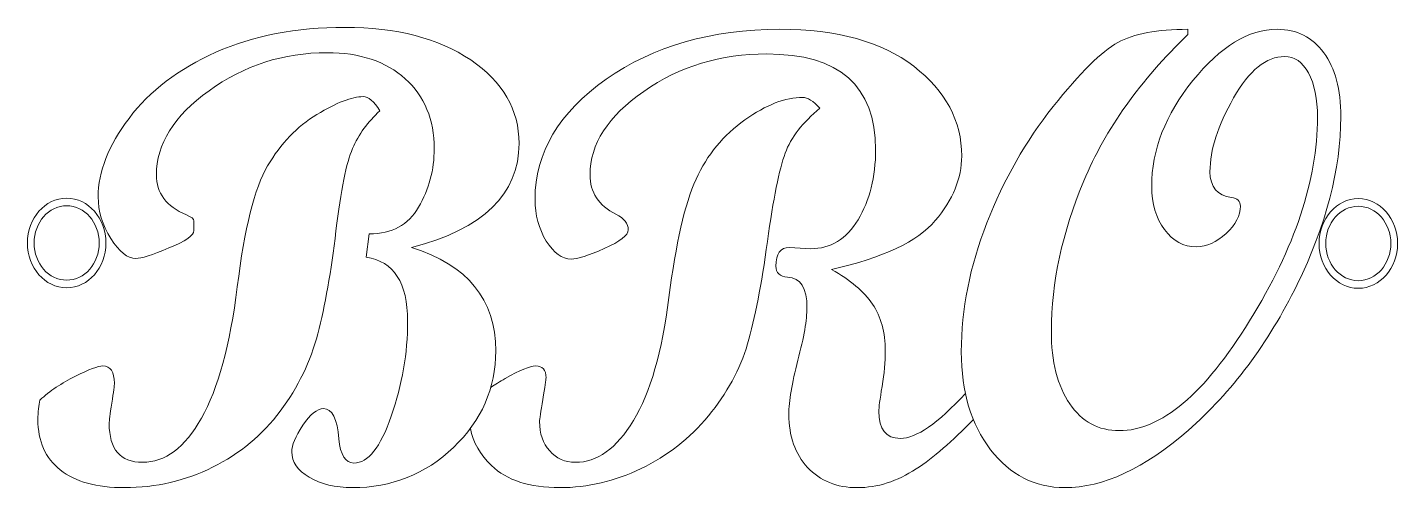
# Model space of a CAD drawing. Header units: millimetres. Extents: x 83 to 222, y 27 to 74.
import ezdxf

# ---------------------------------------------------------------- set-up
doc = ezdxf.new("R2010")
doc.units = ezdxf.units.MM
doc.header["$MEASUREMENT"] = 0
doc.layers.add('Layer 1', color=7, linetype='Continuous')

msp = doc.modelspace()

# ---------------------------------------------------------------- linework, layer by layer
at = {"layer": 'Layer 1', "lineweight": 18}
for centre, major_axis, ratio in [((86.81, 52.26), (0, 4.57), 0.874984), ((86.81, 52.26), (0, 4.57), 0.874984), ((86.81, 52.26), (0, 3.79), 0.874977), ((86.81, 52.26), (0, 3.79), 0.874977), ((218.38, 52.21), (0, 4.57), 0.874984), ((218.38, 52.21), (0, 3.79), 0.874977)]:
    msp.add_ellipse(centre, major_axis=major_axis, ratio=ratio, dxfattribs=at)
at = {"layer": 'Layer 1', "lineweight": 9}
for points, knots in [([(117.64, 53.19), (119.94, 53.19), (121.62, 54.1), (122.66, 55.91), (122.66, 55.91), (123.72, 57.74), (124.25, 59.72), (124.25, 61.87), (124.25, 61.87), (124.25, 64.84), (123.27, 67.21), (121.3, 68.99), (121.3, 68.99), (119.33, 70.76), (116.68, 71.65), (113.35, 71.65), (113.35, 71.65), (108.89, 71.65), (104.87, 70.36), (101.31, 67.77), (101.31, 67.77), (97.73, 65.19), (95.95, 62.33), (95.95, 59.21), (95.95, 59.21), (95.95, 57.34), (96.96, 55.98), (99, 55.12), (99, 55.12), (99.51, 54.9), (99.78, 54.71), (99.78, 54.51), (99.78, 54.51), (99.78, 54.51), (99.78, 53.52), (99.78, 53.52), (99.78, 53.52), (99.78, 53.05), (98.92, 52.45), (97.22, 51.75), (97.22, 51.75), (95.51, 51.03), (94.39, 50.68), (93.85, 50.68), (93.85, 50.68), (93.02, 50.68), (92.16, 51.36), (91.3, 52.73), (91.3, 52.73), (90.45, 54.09), (90.02, 55.5), (90.02, 56.96), (90.02, 56.96), (90.02, 59.51), (91.06, 62.18), (93.16, 64.96), (93.16, 64.96), (95.25, 67.75), (98.21, 69.99), (102.01, 71.69), (102.01, 71.69), (105.82, 73.38), (110.2, 74.23), (115.15, 74.23), (115.15, 74.23), (120.42, 74.23), (124.7, 73.12), (127.97, 70.91), (127.97, 70.91), (131.25, 68.69), (132.89, 65.85), (132.89, 62.39), (132.89, 62.39), (132.89, 57.22), (129.24, 53.69), (121.93, 51.8), (121.93, 51.8), (127.65, 50.02), (130.51, 46.52), (130.51, 41.27), (130.51, 41.27), (130.51, 37.46), (129.08, 34.17), (126.21, 31.43), (126.21, 31.43), (123.35, 28.7), (119.92, 27.33), (115.93, 27.33), (115.93, 27.33), (114.16, 27.33), (112.69, 27.69), (111.51, 28.4), (111.51, 28.4), (110.33, 29.1), (109.74, 29.96), (109.74, 30.97), (109.74, 30.97), (109.74, 31.63), (110.11, 32.53), (110.87, 33.68), (110.87, 33.68), (111.62, 34.81), (112.32, 35.38), (112.97, 35.38), (112.97, 35.38), (113.85, 35.38), (114.38, 34.35), (114.55, 32.29), (114.55, 32.29), (114.68, 30.65), (115.19, 29.84), (116.07, 29.84), (116.07, 29.84), (117.51, 29.84), (118.77, 31.43), (119.88, 34.63), (119.88, 34.63), (120.99, 37.83), (121.54, 41.04), (121.54, 44.28), (121.54, 44.28), (121.54, 48.21), (120.14, 50.39), (117.32, 50.81), (117.32, 50.81), (117.32, 50.81), (117.64, 53.19), (117.64, 53.19)], [0, 0, 0, 0, 0.030303, 0.030303, 0.030303, 0.030303, 0.060606, 0.060606, 0.060606, 0.060606, 0.090909, 0.090909, 0.090909, 0.090909, 0.121212, 0.121212, 0.121212, 0.121212, 0.151515, 0.151515, 0.151515, 0.151515, 0.181818, 0.181818, 0.181818, 0.181818, 0.212121, 0.212121, 0.212121, 0.212121, 0.242424, 0.242424, 0.242424, 0.242424, 0.272727, 0.272727, 0.272727, 0.272727, 0.30303, 0.30303, 0.30303, 0.30303, 0.333333, 0.333333, 0.333333, 0.333333, 0.363636, 0.363636, 0.363636, 0.363636, 0.393939, 0.393939, 0.393939, 0.393939, 0.424242, 0.424242, 0.424242, 0.424242, 0.454545, 0.454545, 0.454545, 0.454545, 0.484848, 0.484848, 0.484848, 0.484848, 0.515152, 0.515152, 0.515152, 0.515152, 0.545455, 0.545455, 0.545455, 0.545455, 0.575758, 0.575758, 0.575758, 0.575758, 0.606061, 0.606061, 0.606061, 0.606061, 0.636364, 0.636364, 0.636364, 0.636364, 0.666667, 0.666667, 0.666667, 0.666667, 0.69697, 0.69697, 0.69697, 0.69697, 0.727273, 0.727273, 0.727273, 0.727273, 0.757576, 0.757576, 0.757576, 0.757576, 0.787879, 0.787879, 0.787879, 0.787879, 0.818182, 0.818182, 0.818182, 0.818182, 0.848485, 0.848485, 0.848485, 0.848485, 0.878788, 0.878788, 0.878788, 0.878788, 0.909091, 0.909091, 0.909091, 0.909091, 0.939394, 0.939394, 0.939394, 0.939394, 1, 1, 1, 1]), ([(179.17, 34.27), (177.02, 32.04), (175.09, 30.36), (173.35, 29.25), (173.35, 29.25), (171.38, 27.97), (169.38, 27.33), (167.36, 27.33), (167.36, 27.33), (165.26, 27.33), (163.57, 28.02), (162.28, 29.39), (162.28, 29.39), (161.01, 30.76), (160.37, 32.57), (160.37, 34.8), (160.37, 34.8), (160.37, 36.13), (160.68, 37.96), (161.29, 40.31), (161.29, 40.31), (161.91, 42.65), (162.22, 44.44), (162.22, 45.68), (162.22, 45.68), (162.22, 47.67), (161.56, 48.7), (160.25, 48.77), (160.25, 48.77), (159.45, 48.84), (159.05, 49.21), (159.05, 49.9), (159.05, 49.9), (159.05, 51.17), (159.51, 51.8), (160.44, 51.8), (160.44, 51.8), (160.44, 51.8), (162.6, 51.67), (162.6, 51.67), (162.6, 51.67), (164.62, 51.67), (166.23, 52.66), (167.42, 54.63), (167.42, 54.63), (168.61, 56.61), (169.21, 58.98), (169.21, 61.77), (169.21, 61.77), (169.21, 68.27), (165.51, 71.52), (158.13, 71.52), (158.13, 71.52), (153.42, 71.52), (149.25, 70.25), (145.6, 67.71), (145.6, 67.71), (141.95, 65.17), (140.12, 62.33), (140.12, 59.2), (140.12, 59.2), (140.12, 57.42), (141, 56.08), (142.76, 55.19), (142.76, 55.19), (143.6, 54.76), (144.01, 54.23), (144.01, 53.61), (144.01, 53.61), (144.01, 53.05), (143.2, 52.41), (141.56, 51.69), (141.56, 51.69), (139.94, 50.98), (138.82, 50.62), (138.22, 50.62), (138.22, 50.62), (137.28, 50.62), (136.42, 51.23), (135.66, 52.46), (135.66, 52.46), (134.9, 53.7), (134.52, 55.11), (134.52, 56.71), (134.52, 56.71), (134.52, 61.47), (136.94, 65.54), (141.76, 68.94), (141.76, 68.94), (146.6, 72.34), (152.5, 74.03), (159.46, 74.03), (159.46, 74.03), (165.3, 74.03), (169.85, 72.78), (173.1, 70.26), (173.1, 70.26), (176.35, 67.74), (177.98, 64.7), (177.98, 61.11), (177.98, 61.11), (177.98, 58.85), (177.08, 56.66), (175.29, 54.54), (175.29, 54.54), (173.5, 52.41), (169.97, 50.76), (164.72, 49.57), (164.72, 49.57), (166.64, 48.48), (168.02, 47.31), (168.89, 46.03), (168.89, 46.03), (169.76, 44.76), (170.2, 43.16), (170.2, 41.24), (170.2, 41.24), (170.2, 40.16), (170.09, 38.96), (169.87, 37.65), (169.87, 37.65), (169.65, 36.32), (169.54, 35.47), (169.54, 35.11), (169.54, 35.11), (169.54, 33.27), (170.26, 32.35), (171.73, 32.35), (171.73, 32.35), (173.36, 32.35), (175.56, 33.88), (178.36, 36.94)], [0.00354, 0.00354, 0.00354, 0.00354, 0.0285714, 0.0285714, 0.0285714, 0.0285714, 0.0571429, 0.0571429, 0.0571429, 0.0571429, 0.0857143, 0.0857143, 0.0857143, 0.0857143, 0.1142857, 0.1142857, 0.1142857, 0.1142857, 0.1428571, 0.1428571, 0.1428571, 0.1428571, 0.1714286, 0.1714286, 0.1714286, 0.1714286, 0.2, 0.2, 0.2, 0.2, 0.2285714, 0.2285714, 0.2285714, 0.2285714, 0.2571429, 0.2571429, 0.2571429, 0.2571429, 0.2857143, 0.2857143, 0.2857143, 0.2857143, 0.3142857, 0.3142857, 0.3142857, 0.3142857, 0.3428571, 0.3428571, 0.3428571, 0.3428571, 0.3714286, 0.3714286, 0.3714286, 0.3714286, 0.4, 0.4, 0.4, 0.4, 0.4285714, 0.4285714, 0.4285714, 0.4285714, 0.4571429, 0.4571429, 0.4571429, 0.4571429, 0.4857143, 0.4857143, 0.4857143, 0.4857143, 0.5142857, 0.5142857, 0.5142857, 0.5142857, 0.5428571, 0.5428571, 0.5428571, 0.5428571, 0.5714286, 0.5714286, 0.5714286, 0.5714286, 0.6, 0.6, 0.6, 0.6, 0.6285714, 0.6285714, 0.6285714, 0.6285714, 0.6571429, 0.6571429, 0.6571429, 0.6571429, 0.6857143, 0.6857143, 0.6857143, 0.6857143, 0.7142857, 0.7142857, 0.7142857, 0.7142857, 0.7428571, 0.7428571, 0.7428571, 0.7428571, 0.7714286, 0.7714286, 0.7714286, 0.7714286, 0.8, 0.8, 0.8, 0.8, 0.8285714, 0.8285714, 0.8285714, 0.8285714, 0.8571429, 0.8571429, 0.8571429, 0.8571429, 0.8857143, 0.8857143, 0.8857143, 0.8857143, 0.9142857, 0.9142857, 0.9142857, 0.9142857, 0.9381231, 0.9381231, 0.9381231, 0.9381231]), ([(201.03, 73.51), (196.17, 68.84), (192.63, 63.87), (190.42, 58.59), (190.42, 58.59), (188.21, 53.31), (187.11, 48.21), (187.11, 43.31), (187.11, 43.31), (187.11, 40.16), (187.74, 37.69), (188.98, 35.86), (188.98, 35.86), (190.22, 34.05), (191.9, 33.14), (194.04, 33.14), (194.04, 33.14), (198.28, 33.14), (202.71, 36.86), (207.31, 44.33), (207.31, 44.33), (211.92, 51.78), (214.22, 58.7), (214.22, 65.06), (214.22, 65.06), (214.22, 66.95), (213.91, 68.46), (213.31, 69.58), (213.31, 69.58), (212.69, 70.7), (211.88, 71.26), (210.87, 71.26), (210.87, 71.26), (209, 71.26), (207.27, 69.85), (205.67, 67.04), (205.67, 67.04), (204.07, 64.22), (203.27, 61.72), (203.27, 59.52), (203.27, 59.52), (203.27, 57.96), (204.01, 57.08), (205.47, 56.88), (205.47, 56.88), (206.07, 56.82), (206.37, 56.53), (206.37, 56.01), (206.37, 56.01), (206.37, 55.07), (205.89, 54.14), (204.92, 53.23), (204.92, 53.23), (203.95, 52.32), (202.94, 51.87), (201.88, 51.87), (201.88, 51.87), (200.59, 51.87), (199.51, 52.45), (198.64, 53.63), (198.64, 53.63), (197.77, 54.79), (197.33, 56.27), (197.33, 58.02), (197.33, 58.02), (197.33, 61.74), (198.73, 65.33), (201.53, 68.81), (201.53, 68.81), (204.34, 72.29), (207.19, 74.03), (210.12, 74.03), (210.12, 74.03), (212.12, 74.03), (213.69, 73.24), (214.86, 71.65), (214.86, 71.65), (216.01, 70.08), (216.59, 67.91), (216.59, 65.13), (216.59, 65.13), (216.59, 59.77), (215.11, 54.08), (212.15, 48.03), (212.15, 48.03), (209.18, 42), (205.48, 37.04), (201.04, 33.16), (201.04, 33.16), (196.59, 29.28), (192.41, 27.33), (188.47, 27.33), (188.47, 27.33), (185.43, 27.33), (182.91, 28.62), (180.92, 31.2), (180.92, 31.2), (178.93, 33.79), (177.94, 37.11), (177.94, 41.17), (177.94, 41.17), (177.94, 45.49), (178.81, 49.87), (180.54, 54.3), (180.54, 54.3), (182.26, 58.72), (184.52, 62.67), (187.28, 66.15), (187.28, 66.15), (190.05, 69.62), (192.24, 71.8), (193.88, 72.69), (193.88, 72.69), (195.51, 73.58), (197.89, 74.03), (201.03, 74.03), (201.03, 74.03), (201.03, 74.03), (201.03, 73.51), (201.03, 73.51)], [0, 0, 0, 0, 0.032258, 0.032258, 0.032258, 0.032258, 0.064516, 0.064516, 0.064516, 0.064516, 0.096774, 0.096774, 0.096774, 0.096774, 0.129032, 0.129032, 0.129032, 0.129032, 0.16129, 0.16129, 0.16129, 0.16129, 0.193548, 0.193548, 0.193548, 0.193548, 0.225806, 0.225806, 0.225806, 0.225806, 0.258065, 0.258065, 0.258065, 0.258065, 0.290323, 0.290323, 0.290323, 0.290323, 0.322581, 0.322581, 0.322581, 0.322581, 0.354839, 0.354839, 0.354839, 0.354839, 0.387097, 0.387097, 0.387097, 0.387097, 0.419355, 0.419355, 0.419355, 0.419355, 0.451613, 0.451613, 0.451613, 0.451613, 0.483871, 0.483871, 0.483871, 0.483871, 0.516129, 0.516129, 0.516129, 0.516129, 0.548387, 0.548387, 0.548387, 0.548387, 0.580645, 0.580645, 0.580645, 0.580645, 0.612903, 0.612903, 0.612903, 0.612903, 0.645161, 0.645161, 0.645161, 0.645161, 0.677419, 0.677419, 0.677419, 0.677419, 0.709677, 0.709677, 0.709677, 0.709677, 0.741935, 0.741935, 0.741935, 0.741935, 0.774194, 0.774194, 0.774194, 0.774194, 0.806452, 0.806452, 0.806452, 0.806452, 0.83871, 0.83871, 0.83871, 0.83871, 0.870968, 0.870968, 0.870968, 0.870968, 0.903226, 0.903226, 0.903226, 0.903226, 0.935484, 0.935484, 0.935484, 0.935484, 1, 1, 1, 1]), ([(118.71, 65.72), (117.48, 64.6), (116.55, 63.32), (115.93, 61.88), (115.93, 61.88), (115.3, 60.45), (114.74, 57.66), (114.24, 53.5), (114.24, 53.5), (113.75, 49.34), (113.13, 45.85), (112.4, 43.02), (112.4, 43.02), (111.66, 40.21), (110.39, 37.58), (108.57, 35.14), (108.57, 35.14), (106.76, 32.7), (104.46, 30.8), (101.68, 29.41), (101.68, 29.41), (98.9, 28.03), (95.91, 27.33), (92.71, 27.33), (92.71, 27.33), (89.85, 27.33), (87.67, 27.94), (86.16, 29.14), (86.16, 29.14), (84.64, 30.34), (83.88, 32.05), (83.88, 34.26), (83.88, 34.26), (83.88, 35.05), (83.95, 35.72), (84.08, 36.26), (84.08, 36.26), (85.09, 37.18), (86.29, 37.99), (87.7, 38.69), (87.7, 38.69), (89.09, 39.38), (90.03, 39.73), (90.5, 39.73), (90.5, 39.73), (91.28, 39.73), (91.67, 39.14), (91.67, 37.96), (91.67, 37.96), (91.67, 37.77), (91.58, 37.1), (91.4, 35.95), (91.4, 35.95), (91.23, 34.8), (91.14, 34.11), (91.14, 33.88), (91.14, 33.88), (91.14, 31.23), (92.27, 29.91), (94.55, 29.91), (94.55, 29.91), (96.84, 29.91), (98.84, 31.4), (100.54, 34.4), (100.54, 34.4), (102.23, 37.39), (103.45, 41.86), (104.19, 47.8), (104.19, 47.8), (104.92, 53.75), (105.96, 57.85), (107.28, 60.12), (107.28, 60.12), (108.61, 62.39), (110.28, 64.14), (112.29, 65.35), (112.29, 65.35), (114.31, 66.57), (115.88, 67.17), (117, 67.17), (117, 67.17), (117.55, 67.17), (118.12, 66.69), (118.71, 65.72)], [0, 0, 0, 0, 0.045455, 0.045455, 0.045455, 0.045455, 0.090909, 0.090909, 0.090909, 0.090909, 0.136364, 0.136364, 0.136364, 0.136364, 0.181818, 0.181818, 0.181818, 0.181818, 0.227273, 0.227273, 0.227273, 0.227273, 0.272727, 0.272727, 0.272727, 0.272727, 0.318182, 0.318182, 0.318182, 0.318182, 0.363636, 0.363636, 0.363636, 0.363636, 0.409091, 0.409091, 0.409091, 0.409091, 0.454545, 0.454545, 0.454545, 0.454545, 0.5, 0.5, 0.5, 0.5, 0.545455, 0.545455, 0.545455, 0.545455, 0.590909, 0.590909, 0.590909, 0.590909, 0.636364, 0.636364, 0.636364, 0.636364, 0.681818, 0.681818, 0.681818, 0.681818, 0.727273, 0.727273, 0.727273, 0.727273, 0.772727, 0.772727, 0.772727, 0.772727, 0.818182, 0.818182, 0.818182, 0.818182, 0.863636, 0.863636, 0.863636, 0.863636, 0.909091, 0.909091, 0.909091, 0.909091, 1, 1, 1, 1]), ([(130.01, 37.55), (130.43, 37.83), (130.93, 38.13), (131.49, 38.45), (131.49, 38.45), (132.99, 39.31), (134.02, 39.73), (134.57, 39.73), (134.57, 39.73), (135.29, 39.73), (135.64, 39.33), (135.64, 38.51), (135.64, 38.51), (135.64, 38.32), (135.53, 37.59), (135.31, 36.32), (135.31, 36.32), (135.09, 35.05), (134.98, 34.3), (134.98, 34.06), (134.98, 34.06), (134.98, 32.86), (135.32, 31.86), (136.01, 31.08), (136.01, 31.08), (136.69, 30.3), (137.56, 29.91), (138.62, 29.91), (138.62, 29.91), (140.85, 29.91), (142.83, 31.33), (144.54, 34.16), (144.54, 34.16), (146.26, 37), (147.47, 41.17), (148.16, 46.7), (148.16, 46.7), (148.86, 52.23), (149.77, 56.24), (150.92, 58.75), (150.92, 58.75), (152.05, 61.25), (153.71, 63.27), (155.89, 64.81), (155.89, 64.81), (158.07, 66.33), (160.03, 67.1), (161.77, 67.1), (161.77, 67.1), (162.26, 67.1), (162.85, 66.73), (163.54, 65.98)], [0.4184149, 0.4184149, 0.4184149, 0.4184149, 0.4347826, 0.4347826, 0.4347826, 0.4347826, 0.4782609, 0.4782609, 0.4782609, 0.4782609, 0.5217391, 0.5217391, 0.5217391, 0.5217391, 0.5652174, 0.5652174, 0.5652174, 0.5652174, 0.6086957, 0.6086957, 0.6086957, 0.6086957, 0.6521739, 0.6521739, 0.6521739, 0.6521739, 0.6956522, 0.6956522, 0.6956522, 0.6956522, 0.7391304, 0.7391304, 0.7391304, 0.7391304, 0.7826087, 0.7826087, 0.7826087, 0.7826087, 0.826087, 0.826087, 0.826087, 0.826087, 0.8695652, 0.8695652, 0.8695652, 0.8695652, 0.9130435, 0.9130435, 0.9130435, 0.9130435, 1, 1, 1, 1]), ([(163.54, 65.98), (161.78, 64.55), (160.59, 63.03), (160, 61.4), (160, 61.4), (159.39, 59.77), (158.8, 56.77), (158.19, 52.41), (158.19, 52.41), (157.6, 48.03), (156.92, 44.56), (156.16, 41.97), (156.16, 41.97), (155.4, 39.38), (154.07, 36.94), (152.18, 34.64), (152.18, 34.64), (150.29, 32.35), (148, 30.56), (145.33, 29.27), (145.33, 29.27), (142.66, 27.98), (139.89, 27.33), (137.03, 27.33), (137.03, 27.33), (133.95, 27.33), (131.63, 28.08), (130.1, 29.58), (130.1, 29.58), (128.93, 30.7), (128.21, 31.96), (127.93, 33.36)], [0, 0, 0, 0, 0.0434783, 0.0434783, 0.0434783, 0.0434783, 0.0869565, 0.0869565, 0.0869565, 0.0869565, 0.1304348, 0.1304348, 0.1304348, 0.1304348, 0.173913, 0.173913, 0.173913, 0.173913, 0.2173913, 0.2173913, 0.2173913, 0.2173913, 0.2608696, 0.2608696, 0.2608696, 0.2608696, 0.3043478, 0.3043478, 0.3043478, 0.3043478, 0.33726, 0.33726, 0.33726, 0.33726])]:
    msp.add_open_spline(points, degree=3, knots=knots, dxfattribs=at)

doc.saveas('drawing.dxf')
